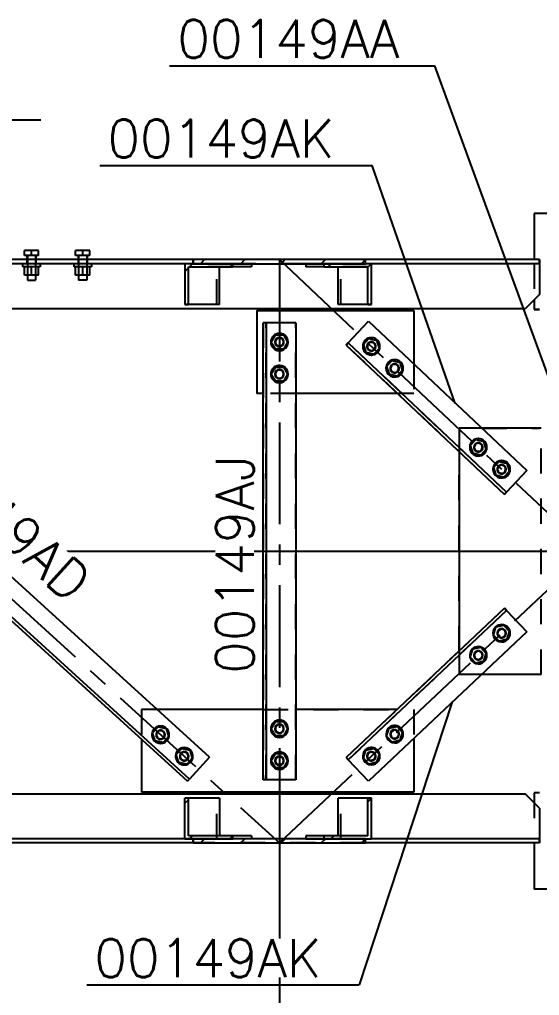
# Model space of a CAD drawing. Header units: millimetres. Extents: x 505 to 1346, y 20403 to 20997.
# Drawn here: x 996.9 to 1037.5, y 20442 to 20518.1 of the extents above; entities that cross this region are included whole.
import ezdxf

# ---------------------------------------------------------------- set-up
doc = ezdxf.new("R2010")
doc.units = ezdxf.units.MM
doc.linetypes.add('CENTER', pattern=[12.7, 7.9375, -1.5875, 1.5875, -1.5875])
doc.linetypes.add('DXK_LINE_DOT2', pattern=[3.9198, 1.9599, -1.9599])
doc.styles.add('RomanS', font='ROMANS__.TTF', dxfattribs={"height": 0.2})

# ---------------------------------------------------------------- blocks, each defined once
blk = doc.blocks.new('Part-110200292-64601 - 64510')
at = {"color": 3, "linetype": 'Continuous'}
for p, q in [((1045.591, 20502.948), (1037.091, 20502.948)), ((1037.091, 20502.948), (1037.091, 20499.348)), ((1045.591, 20502.948), (1045.591, 20502.948)), ((1045.591, 20502.948), (1045.591, 20499.348)), ((1037.091, 20496.22), (1037.091, 20495.448)), ((1045.591, 20496.22), (1045.591, 20495.448)), ((1037.091, 20495.448), (1037.514, 20495.448)), ((1044.849, 20495.448), (1044.837, 20495.448)), ((1045.591, 20495.448), (1045.164, 20495.448)), ((1045.591, 20495.448), (1045.591, 20495.448))]:
    blk.add_line(p, q, dxfattribs=at)
at = {"color": 7, "linetype": 'DXK_LINE_DOT2'}
for p, q in [((1037.091, 20502.948), (1037.091, 20495.448)), ((1045.591, 20495.448), (1045.591, 20502.948)), ((1045.591, 20502.948), (1045.591, 20502.948)), ((1045.164, 20495.448), (1037.514, 20495.448)), ((1045.591, 20495.448), (1045.591, 20495.448))]:
    blk.add_line(p, q, dxfattribs=at)
blk = doc.blocks.new('Part-110200292-64602 - 64510')
at = {"color": 7, "linetype": 'DXK_LINE_DOT2'}
for p, q in [((1045.591, 20502.948), (1037.091, 20502.948)), ((1045.591, 20502.948), (1045.591, 20502.948)), ((1037.514, 20495.448), (1037.091, 20495.448)), ((1045.591, 20495.448), (1045.164, 20495.448)), ((1045.591, 20495.448), (1045.591, 20495.448))]:
    blk.add_line(p, q, dxfattribs=at)
blk = doc.blocks.new('Part-110200292-64555 - 64510')
at = {"linetype": 'Continuous'}
h = blk.add_hatch(dxfattribs=at)
h.set_pattern_fill('', scale=0.7, style=0, pattern_type=0)
h.set_pattern_definition([(45, (1013.5693, 20499.0335), (-1.5715, 1.5715), [])])
h.paths.add_polyline_path([(1013.569, 20498.798), (1013.569, 20499.033), (1009.825, 20499.033), (1009.825, 20495.858), (1010.102, 20495.858), (1010.102, 20498.798)])
at = {"color": 7, "linetype": 'DXK_LINE_DOT2'}
for p, q in [((1015.024, 20499.033), (1009.825, 20499.033)), ((1013.569, 20498.798), (1010.102, 20498.798)), ((1012.332, 20495.858), (1012.332, 20499.033)), ((1010.102, 20495.858), (1009.825, 20495.858))]:
    blk.add_line(p, q, dxfattribs=at)
at = {"color": 3, "linetype": 'Continuous'}
for p, q in [((1013.569, 20499.033), (1009.825, 20499.033)), ((1009.825, 20499.033), (1009.825, 20495.858)), ((1010.102, 20495.858), (1010.102, 20498.798)), ((1010.102, 20498.798), (1013.569, 20498.798)), ((1012.531, 20495.858), (1012.531, 20498.798)), ((1013.569, 20498.798), (1013.569, 20499.033)), ((1015.024, 20498.798), (1013.569, 20498.798)), ((1015.024, 20499.033), (1015.024, 20498.798)), ((1009.825, 20495.858), (1010.102, 20495.858)), ((1012.531, 20495.858), (1010.102, 20495.858))]:
    blk.add_line(p, q, dxfattribs=at)
blk = doc.blocks.new('Part-110200292-64556 - 64510')
at = {"linetype": 'Continuous'}
h = blk.add_hatch(dxfattribs=at)
h.set_pattern_fill('', scale=0.7, style=0, pattern_type=0)
h.set_pattern_definition([(45, (1024.3861, 20499.0335), (-1.5715, 1.5715), [])])
h.paths.add_polyline_path([(1024.386, 20495.858), (1024.386, 20499.033), (1020.678, 20499.033), (1020.678, 20498.798), (1024.112, 20498.798), (1024.112, 20495.858)])
at = {"color": 3, "linetype": 'Continuous'}
for p, q in [((1019.279, 20499.033), (1019.279, 20498.798)), ((1020.678, 20498.798), (1019.279, 20498.798)), ((1024.386, 20499.033), (1020.678, 20499.033)), ((1020.678, 20499.033), (1020.678, 20498.798)), ((1020.678, 20498.798), (1024.112, 20498.798)), ((1021.797, 20495.858), (1021.797, 20498.798)), ((1024.112, 20495.858), (1024.112, 20498.798)), ((1024.386, 20495.858), (1024.386, 20499.033)), ((1024.112, 20495.858), (1021.797, 20495.858)), ((1024.112, 20495.858), (1024.386, 20495.858))]:
    blk.add_line(p, q, dxfattribs=at)
at = {"color": 7, "linetype": 'DXK_LINE_DOT2'}
for p, q in [((1024.386, 20499.033), (1019.279, 20499.033)), ((1024.112, 20498.798), (1020.678, 20498.798)), ((1021.998, 20495.858), (1021.998, 20499.033)), ((1024.386, 20495.858), (1024.112, 20495.858))]:
    blk.add_line(p, q, dxfattribs=at)
blk = doc.blocks.new('Part-110200292-64570 - 64510')
at = {"color": 7, "linetype": 'CENTER'}
blk.add_line((1017.211, 20499.348), (1017.211, 20453.848), dxfattribs=at)
at = {"color": 3, "linetype": 'Continuous'}
for p, q in [((1016.176, 20494.417), (1015.941, 20494.417)), ((1015.941, 20458.76), (1015.941, 20494.417)), ((1016.176, 20494.417), (1016.176, 20458.76)), ((1018.481, 20494.417), (1016.176, 20494.417)), ((1018.481, 20494.417), (1018.481, 20458.76)), ((1016.176, 20458.76), (1015.941, 20458.76)), ((1018.481, 20458.76), (1016.176, 20458.76))]:
    blk.add_line(p, q, dxfattribs=at)
at = {"color": 7, "linetype": 'DXK_LINE_DOT2'}
for p, q in [((1015.941, 20494.417), (1015.941, 20458.76)), ((1016.176, 20458.76), (1016.176, 20494.417)), ((1018.481, 20458.76), (1018.481, 20494.417))]:
    blk.add_line(p, q, dxfattribs=at)
blk = doc.blocks.new('Part-110200292-64582 - 64510')
at = {"color": 7, "linetype": 'CENTER'}
blk.add_line((967.208, 20499.351), (1017.207, 20453.848), dxfattribs=at)
at = {"color": 3, "linetype": 'Continuous'}
for p, q in [((974.382, 20494.538), (972.831, 20492.834)), ((1011.745, 20460.537), (974.382, 20494.538)), ((972.673, 20492.66), (972.831, 20492.834)), ((1010.035, 20458.658), (972.673, 20492.66)), ((1010.193, 20458.832), (972.831, 20492.834)), ((1011.745, 20460.537), (1010.193, 20458.832)), ((1010.035, 20458.658), (1010.193, 20458.832))]:
    blk.add_line(p, q, dxfattribs=at)
blk = doc.blocks.new('Part-110200292-64584 - 64510')
at = {"color": 7, "linetype": 'CENTER'}
blk.add_line((1017.212, 20499.351), (1041.331, 20476.598), dxfattribs=at)
at = {"color": 3, "linetype": 'Continuous'}
for p, q in [((1022.582, 20492.862), (1024.164, 20494.538)), ((1024.164, 20494.538), (1036.514, 20482.889)), ((1022.421, 20492.691), (1022.582, 20492.862)), ((1022.421, 20492.691), (1022.421, 20492.691)), ((1022.421, 20492.691), (1034.771, 20481.041)), ((1022.582, 20492.862), (1022.582, 20492.862)), ((1022.582, 20492.862), (1034.932, 20481.212)), ((1036.514, 20482.889), (1034.932, 20481.212)), ((1034.932, 20481.212), (1034.771, 20481.041)), ((1034.932, 20481.212), (1034.932, 20481.212)), ((1034.771, 20481.041), (1034.771, 20481.041))]:
    blk.add_line(p, q, dxfattribs=at)
at = {"color": 7, "linetype": 'DXK_LINE_DOT2'}
for p, q in [((1022.582, 20492.862), (1022.421, 20492.691)), ((1022.421, 20492.691), (1034.771, 20481.041)), ((1022.582, 20492.862), (1034.932, 20481.212)), ((1034.932, 20481.212), (1034.771, 20481.041))]:
    blk.add_line(p, q, dxfattribs=at)
blk = doc.blocks.new('Part-110200292-64604 - 64510')
at = {"color": 3, "linetype": 'Continuous'}
for p, q in [((1010.474, 20499.348), (973.95, 20499.348)), ((1009.825, 20499.033), (974.594, 20499.033)), ((1037.5, 20499.348), (1023.938, 20499.348)), ((1037.5, 20499.033), (1024.386, 20499.033)), ((1037.5, 20499.033), (1037.5, 20499.348)), ((1037.5, 20499.033), (1037.5, 20499.033)), ((1037.5, 20499.033), (1037.5, 20496.633)), ((1037.5, 20496.633), (1036.416, 20495.538)), ((551.248, 20495.538), (1036.416, 20495.538))]:
    blk.add_line(p, q, dxfattribs=at)
at = {"color": 7, "linetype": 'DXK_LINE_DOT2'}
for p, q in [((1023.938, 20499.348), (1010.474, 20499.348)), ((1019.279, 20499.033), (1015.024, 20499.033)), ((1037.5, 20499.348), (1037.5, 20499.033))]:
    blk.add_line(p, q, dxfattribs=at)
blk = doc.blocks.new('Part-110200292-64770 - 64510')
at = {"color": 7, "linetype": 'DXK_LINE_DOT2'}
for p, q in [((1032.993, 20486.21), (1031.233, 20486.21)), ((1031.233, 20486.21), (1031.233, 20484.379)), ((1031.233, 20486.21), (1031.233, 20486.21)), ((1032.993, 20486.21), (1037.514, 20486.21)), ((1037.644, 20486.21), (1037.514, 20486.21)), ((1037.644, 20466.987), (1037.644, 20486.21)), ((1037.644, 20486.21), (1037.644, 20486.21)), ((1031.233, 20468.818), (1031.233, 20484.379)), ((1031.233, 20468.818), (1031.233, 20466.987)), ((1032.993, 20466.987), (1031.233, 20466.987)), ((1031.233, 20466.987), (1031.233, 20466.987)), ((1037.514, 20466.987), (1032.993, 20466.987)), ((1037.644, 20466.987), (1037.514, 20466.987)), ((1037.644, 20466.987), (1037.644, 20466.987))]:
    blk.add_line(p, q, dxfattribs=at)
at = {"color": 3, "linetype": 'Continuous'}
for p, q in [((1037.514, 20486.21), (1032.993, 20486.21)), ((1031.233, 20484.379), (1031.233, 20468.818)), ((1037.514, 20466.987), (1032.993, 20466.987))]:
    blk.add_line(p, q, dxfattribs=at)
blk = doc.blocks.new('Bolt-110200292-64778 - 64510')
at = {"color": 3, "linetype": 'Continuous'}
for p, q in [((1007.305, 20462.427), (1007.737, 20462.901)), ((1007.737, 20462.901), (1008.363, 20462.764)), ((1007.5, 20461.816), (1007.305, 20462.427)), ((1008.558, 20462.153), (1008.127, 20461.679)), ((1008.363, 20462.764), (1008.558, 20462.153)), ((1008.127, 20461.679), (1007.5, 20461.816)), ((1009.154, 20460.744), (1009.586, 20461.218)), ((1009.349, 20460.133), (1009.154, 20460.744)), ((1009.586, 20461.218), (1010.212, 20461.082)), ((1010.212, 20461.082), (1010.407, 20460.471)), ((1009.975, 20459.996), (1009.349, 20460.133)), ((1010.407, 20460.471), (1009.975, 20459.996))]:
    blk.add_line(p, q, dxfattribs=at)
at = {"color": 3, "linetype": 'DXK_LINE_DOT2'}
for p, q in [((1007.305, 20462.427), (1007.737, 20462.901)), ((1007.737, 20462.901), (1008.363, 20462.764)), ((1007.5, 20461.816), (1007.305, 20462.427)), ((1008.558, 20462.153), (1008.126, 20461.679)), ((1008.363, 20462.764), (1008.558, 20462.153)), ((1008.126, 20461.679), (1007.5, 20461.816)), ((1009.154, 20460.744), (1009.586, 20461.218)), ((1009.349, 20460.133), (1009.154, 20460.744)), ((1009.586, 20461.218), (1010.212, 20461.081)), ((1010.212, 20461.081), (1010.407, 20460.471)), ((1009.975, 20459.997), (1009.349, 20460.133)), ((1010.407, 20460.471), (1009.975, 20459.997))]:
    blk.add_line(p, q, dxfattribs=at)
at = {"color": 3, "linetype": 'Continuous'}
for centre, radius, start, end in [((1007.932, 20462.29), 0.675, 77.69628, 257.69628), ((1007.932, 20462.29), 0.675, 47.69628, 227.69628), ((1007.932, 20462.29), 0.675, 257.69628, 77.69628), ((1007.932, 20462.29), 0.675, 227.69628, 47.69628), ((1007.932, 20462.29), 0.35, 137.69628, 317.69628), ((1007.932, 20462.29), 0.317, 77.69628, 257.69628), ((1007.932, 20462.29), 0.35, 317.69628, 137.69628), ((1007.932, 20462.29), 0.317, 257.69628, 77.69628), ((1009.78, 20460.607), 0.675, 77.69628, 257.69628), ((1009.78, 20460.607), 0.675, 47.69628, 227.69628), ((1009.78, 20460.607), 0.675, 227.69628, 47.69628), ((1009.78, 20460.607), 0.35, 137.69628, 317.69628), ((1009.78, 20460.607), 0.317, 77.69628, 257.69628), ((1009.78, 20460.607), 0.35, 317.69628, 137.69628), ((1009.78, 20460.607), 0.675, 257.69628, 77.69628), ((1009.78, 20460.607), 0.317, 257.69628, 77.69628)]:
    blk.add_arc(centre, radius, start, end, dxfattribs=at)
at = {"color": 3, "linetype": 'DXK_LINE_DOT2'}
for centre, radius, start, end in [((1007.932, 20462.29), 0.35, 119.69628, 299.69628), ((1007.932, 20462.29), 0.317, 47.69628, 227.69628), ((1007.932, 20462.29), 0.317, 227.69628, 47.69628), ((1007.932, 20462.29), 0.35, 299.69628, 119.69628), ((1009.78, 20460.607), 0.35, 119.69628, 299.69628), ((1009.78, 20460.607), 0.317, 47.69628, 227.69628), ((1009.78, 20460.607), 0.317, 227.69628, 47.69628), ((1009.78, 20460.607), 0.35, 299.69628, 119.69628)]:
    blk.add_arc(centre, radius, start, end, dxfattribs=at)
blk = doc.blocks.new('Bolt-110200292-64782 - 64510')
at = {"color": 3, "linetype": 'Continuous'}
for p, q in [((1023.76, 20492.733), (1024.2, 20493.2)), ((1023.76, 20492.733), (1024.2, 20493.2)), ((1023.944, 20492.119), (1023.76, 20492.733)), ((1023.76, 20492.733), (1023.76, 20492.733)), ((1023.76, 20492.733), (1023.944, 20492.119)), ((1024.2, 20493.2), (1024.824, 20493.052)), ((1024.824, 20493.052), (1025.008, 20492.438)), ((1025.008, 20492.438), (1024.824, 20493.052)), ((1024.568, 20491.971), (1023.944, 20492.119)), ((1025.008, 20492.438), (1024.568, 20491.971)), ((1024.568, 20491.971), (1025.008, 20492.438)), ((1025.008, 20492.438), (1025.008, 20492.438)), ((1025.578, 20491.018), (1026.018, 20491.484)), ((1025.578, 20491.018), (1026.018, 20491.484)), ((1025.762, 20490.403), (1025.578, 20491.018)), ((1025.578, 20491.018), (1025.578, 20491.018)), ((1025.578, 20491.018), (1025.762, 20490.403)), ((1026.018, 20491.484), (1026.642, 20491.337)), ((1026.642, 20491.337), (1026.826, 20490.722)), ((1026.826, 20490.722), (1026.642, 20491.337)), ((1026.386, 20490.255), (1025.762, 20490.403)), ((1026.826, 20490.722), (1026.386, 20490.255)), ((1026.386, 20490.255), (1026.826, 20490.722)), ((1026.826, 20490.722), (1026.826, 20490.722))]:
    blk.add_line(p, q, dxfattribs=at)
at = {"color": 3, "linetype": 'DXK_LINE_DOT2'}
for p, q in [((1023.76, 20492.733), (1024.2, 20493.199)), ((1023.944, 20492.119), (1023.76, 20492.733)), ((1023.76, 20492.733), (1023.76, 20492.733)), ((1024.2, 20493.199), (1024.823, 20493.052)), ((1024.823, 20493.052), (1025.007, 20492.438)), ((1024.567, 20491.971), (1023.944, 20492.119)), ((1025.007, 20492.438), (1024.567, 20491.971)), ((1025.007, 20492.438), (1025.007, 20492.438)), ((1025.579, 20491.018), (1026.018, 20491.484)), ((1025.762, 20490.404), (1025.579, 20491.018)), ((1025.579, 20491.018), (1025.579, 20491.018)), ((1026.018, 20491.484), (1026.642, 20491.336)), ((1026.642, 20491.336), (1026.826, 20490.722)), ((1026.386, 20490.256), (1025.762, 20490.404)), ((1026.826, 20490.722), (1026.386, 20490.256)), ((1026.826, 20490.722), (1026.826, 20490.722))]:
    blk.add_line(p, q, dxfattribs=at)
at = {"color": 3, "linetype": 'Continuous'}
for centre, radius, start, end in [((1024.384, 20492.585), 0.675, 76.67123, 256.67123), ((1024.384, 20492.585), 0.675, 46.67123, 226.67123), ((1024.384, 20492.585), 0.675, 226.67123, 46.67123), ((1024.384, 20492.585), 0.35, 136.67123, 316.67123), ((1024.384, 20492.585), 0.317, 76.67123, 256.67123), ((1024.384, 20492.585), 0.35, 316.67123, 136.67123), ((1024.384, 20492.585), 0.675, 256.67123, 76.67123), ((1024.384, 20492.585), 0.317, 256.67123, 76.67123), ((1026.202, 20490.87), 0.675, 76.67123, 256.67123), ((1026.202, 20490.87), 0.675, 46.67123, 226.67123), ((1026.202, 20490.87), 0.675, 226.67123, 46.67123), ((1026.202, 20490.87), 0.35, 136.67123, 316.67123), ((1026.202, 20490.87), 0.317, 76.67123, 256.67123), ((1026.202, 20490.87), 0.35, 316.67123, 136.67123), ((1026.202, 20490.87), 0.675, 256.67123, 76.67123), ((1026.202, 20490.87), 0.317, 256.67123, 76.67123)]:
    blk.add_arc(centre, radius, start, end, dxfattribs=at)
at = {"color": 3, "linetype": 'DXK_LINE_DOT2'}
for centre, radius, start, end in [((1024.384, 20492.585), 0.35, 118.67123, 298.67123), ((1024.384, 20492.585), 0.317, 46.67123, 226.67123), ((1024.384, 20492.585), 0.317, 226.67123, 46.67123), ((1024.384, 20492.585), 0.35, 298.67123, 118.67123), ((1026.202, 20490.87), 0.35, 118.67123, 298.67123), ((1026.202, 20490.87), 0.317, 46.67123, 226.67123), ((1026.202, 20490.87), 0.317, 226.67123, 46.67123), ((1026.202, 20490.87), 0.35, 298.67123, 118.67123)]:
    blk.add_arc(centre, radius, start, end, dxfattribs=at)
blk = doc.blocks.new('Part-110200292-64776 - 64510')
at = {"color": 7, "linetype": 'DXK_LINE_DOT2'}
for p, q in [((1006.432, 20464.26), (1006.432, 20461.938)), ((1007.654, 20464.26), (1006.432, 20464.26)), ((1015.941, 20464.26), (1027.702, 20464.26)), ((1027.702, 20464.26), (1027.702, 20461.996))]:
    blk.add_line(p, q, dxfattribs=at)
at = {"color": 3, "linetype": 'Continuous'}
for p, q in [((1015.941, 20464.26), (1007.654, 20464.26)), ((1026.4, 20464.26), (1018.481, 20464.26)), ((1006.432, 20461.938), (1006.432, 20457.808)), ((1027.702, 20461.996), (1027.702, 20457.808)), ((1027.702, 20457.808), (1006.432, 20457.808))]:
    blk.add_line(p, q, dxfattribs=at)
blk = doc.blocks.new('Part-110200292-64664 - 64510')
at = {"linetype": 'Continuous'}
h = blk.add_hatch(dxfattribs=at)
h.set_pattern_fill('', scale=0.7, style=0, pattern_type=0)
h.set_pattern_definition([(45, (1023.9385, 20499.3485), (-1.57154, 1.57154), [])])
h.paths.add_polyline_path([(1023.938, 20499.033), (1023.938, 20499.348), (1010.474, 20499.348), (1010.474, 20499.033)])
at = {"color": 7, "linetype": 'DXK_LINE_DOT2'}
for p, q in [((1010.474, 20499.348), (1010.474, 20499.033)), ((1023.938, 20499.033), (1023.938, 20499.348))]:
    blk.add_line(p, q, dxfattribs=at)
at = {"color": 3, "linetype": 'Continuous'}
for p, q in [((1010.474, 20499.033), (1010.474, 20499.348)), ((1023.938, 20499.348), (1010.474, 20499.348)), ((1010.474, 20499.033), (1023.938, 20499.033)), ((1023.938, 20499.033), (1023.938, 20499.348))]:
    blk.add_line(p, q, dxfattribs=at)
blk = doc.blocks.new('Part-110200292-64701 - 64510')
at = {"linetype": 'Continuous'}
h = blk.add_hatch(dxfattribs=at)
h.set_pattern_fill('', scale=0.7, style=0, pattern_type=0)
h.set_pattern_definition([(45, (1013.5693, 20454.3985), (-1.5715, 1.5715), [])])
h.paths.add_polyline_path([(1013.569, 20454.163), (1013.569, 20454.398), (1010.102, 20454.398), (1010.102, 20457.338), (1009.825, 20457.338), (1009.825, 20454.163)])
at = {"color": 7, "linetype": 'DXK_LINE_DOT2'}
for p, q in [((1010.102, 20457.338), (1009.825, 20457.338)), ((1012.332, 20454.163), (1012.332, 20457.338)), ((1015.024, 20454.163), (1009.825, 20454.163)), ((1013.569, 20454.398), (1010.102, 20454.398))]:
    blk.add_line(p, q, dxfattribs=at)
at = {"color": 3, "linetype": 'Continuous'}
for p, q in [((1009.825, 20454.163), (1009.825, 20457.338)), ((1010.102, 20457.338), (1009.825, 20457.338)), ((1012.531, 20457.338), (1010.102, 20457.338)), ((1010.102, 20454.398), (1010.102, 20457.338)), ((1012.531, 20457.338), (1012.531, 20454.398)), ((1009.825, 20454.163), (1013.569, 20454.163)), ((1013.569, 20454.398), (1010.102, 20454.398)), ((1015.024, 20454.398), (1013.569, 20454.398)), ((1013.569, 20454.163), (1013.569, 20454.398)), ((1015.024, 20454.398), (1015.024, 20454.163))]:
    blk.add_line(p, q, dxfattribs=at)
blk = doc.blocks.new('Part-110200292-64702 - 64510')
at = {"linetype": 'Continuous'}
h = blk.add_hatch(dxfattribs=at)
h.set_pattern_fill('', scale=0.7, style=0, pattern_type=0)
h.set_pattern_definition([(45, (1024.3861, 20457.3385), (-1.5715, 1.5715), [])])
h.paths.add_polyline_path([(1024.386, 20454.163), (1024.386, 20457.338), (1024.112, 20457.338), (1024.112, 20454.398), (1020.678, 20454.398), (1020.678, 20454.163)])
at = {"color": 3, "linetype": 'Continuous'}
for p, q in [((1021.797, 20454.398), (1021.797, 20457.338)), ((1024.112, 20457.338), (1021.797, 20457.338)), ((1024.112, 20454.398), (1024.112, 20457.338)), ((1024.386, 20457.338), (1024.112, 20457.338)), ((1024.386, 20454.163), (1024.386, 20457.338)), ((1019.279, 20454.398), (1019.279, 20454.163)), ((1020.678, 20454.398), (1019.279, 20454.398)), ((1024.112, 20454.398), (1020.678, 20454.398)), ((1020.678, 20454.398), (1020.678, 20454.163)), ((1020.678, 20454.163), (1024.386, 20454.163))]:
    blk.add_line(p, q, dxfattribs=at)
at = {"color": 7, "linetype": 'DXK_LINE_DOT2'}
for p, q in [((1021.998, 20454.163), (1021.998, 20457.338)), ((1024.386, 20457.338), (1024.112, 20457.338)), ((1019.279, 20454.163), (1024.386, 20454.163)), ((1024.112, 20454.398), (1020.678, 20454.398))]:
    blk.add_line(p, q, dxfattribs=at)
blk = doc.blocks.new('Bolt-110200292-65403 - 64510')
at = {"color": 3, "linetype": 'Continuous'}
for p, q in [((998.412, 20500.073), (997.302, 20500.073)), ((997.302, 20499.663), (997.302, 20500.073)), ((997.302, 20499.663), (997.302, 20500.073)), ((998.412, 20499.663), (997.302, 20499.663)), ((997.507, 20499.663), (997.507, 20499.348)), ((997.539, 20499.663), (997.539, 20499.348)), ((997.857, 20499.663), (997.857, 20500.073)), ((998.174, 20499.663), (998.174, 20499.348)), ((998.207, 20499.663), (998.207, 20499.348)), ((998.412, 20499.663), (998.412, 20500.073)), ((998.412, 20499.663), (998.412, 20500.073)), ((1002.412, 20500.073), (1001.302, 20500.073)), ((1001.302, 20499.663), (1001.302, 20500.073)), ((1001.302, 20499.663), (1001.302, 20500.073)), ((1002.412, 20499.663), (1001.302, 20499.663)), ((1001.507, 20499.663), (1001.507, 20499.348)), ((1001.539, 20499.663), (1001.539, 20499.348)), ((1001.857, 20499.663), (1001.857, 20500.073)), ((1002.174, 20499.663), (1002.174, 20499.348)), ((1002.207, 20499.663), (1002.207, 20499.348)), ((1002.412, 20499.663), (1002.412, 20500.073)), ((1002.412, 20499.663), (1002.412, 20500.073)), ((997.182, 20498.783), (997.182, 20499.033)), ((998.531, 20498.783), (997.182, 20498.783)), ((997.301, 20498.148), (997.301, 20498.783)), ((997.301, 20498.148), (997.301, 20498.783)), ((997.539, 20499.033), (997.539, 20497.758)), ((997.857, 20498.148), (997.857, 20498.783)), ((998.174, 20499.033), (998.174, 20497.758)), ((998.412, 20498.148), (998.412, 20498.783)), ((998.412, 20498.148), (998.412, 20498.783)), ((998.531, 20499.033), (998.531, 20498.783)), ((1001.182, 20498.783), (1001.182, 20499.033)), ((1002.531, 20498.783), (1001.182, 20498.783)), ((1001.301, 20498.148), (1001.301, 20498.783)), ((1001.301, 20498.148), (1001.301, 20498.783)), ((1001.539, 20499.033), (1001.539, 20497.758)), ((1001.857, 20498.148), (1001.857, 20498.783)), ((1002.174, 20499.033), (1002.174, 20497.758)), ((1002.412, 20498.148), (1002.412, 20498.783)), ((1002.412, 20498.148), (1002.412, 20498.783)), ((1002.531, 20499.033), (1002.531, 20498.783)), ((998.412, 20498.148), (997.301, 20498.148)), ((1002.412, 20498.148), (1001.301, 20498.148)), ((997.539, 20497.758), (998.174, 20497.758)), ((1002.174, 20497.758), (1001.539, 20497.758))]:
    blk.add_line(p, q, dxfattribs=at)
at = {"color": 3, "linetype": 'DXK_LINE_DOT2'}
for p, q in [((997.857, 20499.663), (997.857, 20500.073)), ((1001.857, 20499.663), (1001.857, 20500.073)), ((997.507, 20499.033), (997.182, 20499.033)), ((997.507, 20499.348), (997.507, 20499.033)), ((997.524, 20499.348), (997.507, 20499.348)), ((997.507, 20499.033), (997.524, 20499.033)), ((997.524, 20499.348), (997.573, 20499.348)), ((997.524, 20499.033), (997.573, 20499.033)), ((997.539, 20499.348), (997.539, 20499.033)), ((998.207, 20499.348), (997.573, 20499.348)), ((998.531, 20499.033), (997.573, 20499.033)), ((997.857, 20498.148), (997.857, 20498.783)), ((998.174, 20499.348), (998.174, 20499.033)), ((998.207, 20499.348), (998.207, 20499.033)), ((1001.507, 20499.033), (1001.182, 20499.033)), ((1001.507, 20499.348), (1001.507, 20499.033)), ((1001.524, 20499.348), (1001.507, 20499.348)), ((1001.507, 20499.033), (1001.524, 20499.033)), ((1001.524, 20499.348), (1001.573, 20499.348)), ((1001.524, 20499.033), (1001.573, 20499.033)), ((1001.539, 20499.348), (1001.539, 20499.033)), ((1002.207, 20499.348), (1001.573, 20499.348)), ((1002.531, 20499.033), (1001.573, 20499.033)), ((1001.857, 20498.148), (1001.857, 20498.783)), ((1002.174, 20499.348), (1002.174, 20499.033)), ((1002.207, 20499.348), (1002.207, 20499.033))]:
    blk.add_line(p, q, dxfattribs=at)
blk = doc.blocks.new('Part-110200292-64711 - 64510')
at = {"color": 3, "linetype": 'Continuous'}
for p, q in [((1036.416, 20457.658), (551.248, 20457.658)), ((1037.5, 20456.564), (1036.416, 20457.658)), ((1037.5, 20456.564), (1037.5, 20454.163)), ((1010.474, 20453.848), (973.95, 20453.848)), ((1009.825, 20454.163), (974.594, 20454.163)), ((1037.5, 20453.848), (1023.938, 20453.848)), ((1037.5, 20454.163), (1024.386, 20454.163)), ((1037.5, 20453.848), (1037.5, 20454.163)), ((1037.5, 20453.848), (1037.5, 20453.848))]:
    blk.add_line(p, q, dxfattribs=at)
at = {"color": 7, "linetype": 'DXK_LINE_DOT2'}
for p, q in [((1023.938, 20453.848), (1010.474, 20453.848)), ((1019.279, 20454.163), (1015.024, 20454.163)), ((1037.5, 20454.163), (1037.5, 20453.848))]:
    blk.add_line(p, q, dxfattribs=at)
blk = doc.blocks.new('Part-110200292-64727 - 64510')
at = {"linetype": 'Continuous'}
h = blk.add_hatch(dxfattribs=at)
h.set_pattern_fill('', scale=0.7, style=0, pattern_type=0)
h.set_pattern_definition([(45, (1023.9385, 20454.1635), (-1.57154, 1.57154), [])])
h.paths.add_polyline_path([(1023.938, 20453.848), (1023.938, 20454.163), (1010.474, 20454.163), (1010.474, 20453.848)])
at = {"color": 7, "linetype": 'DXK_LINE_DOT2'}
for p, q in [((1010.474, 20454.163), (1010.474, 20453.848)), ((1023.938, 20453.848), (1023.938, 20454.163))]:
    blk.add_line(p, q, dxfattribs=at)
at = {"color": 3, "linetype": 'Continuous'}
for p, q in [((1010.474, 20453.848), (1010.474, 20454.163)), ((1023.938, 20454.163), (1010.474, 20454.163)), ((1010.474, 20453.848), (1023.938, 20453.848)), ((1023.938, 20453.848), (1023.938, 20454.163))]:
    blk.add_line(p, q, dxfattribs=at)
blk = doc.blocks.new('Part-110200292-64729 - 64510')
at = {"color": 3, "linetype": 'Continuous'}
for p, q in [((1037.514, 20457.748), (1037.091, 20457.748)), ((1037.091, 20457.748), (1037.091, 20456.977)), ((1044.849, 20457.748), (1044.837, 20457.748)), ((1045.591, 20457.748), (1045.164, 20457.748)), ((1045.591, 20457.748), (1045.591, 20457.748)), ((1045.591, 20457.748), (1045.591, 20456.977)), ((1037.091, 20453.848), (1037.091, 20450.248)), ((1045.591, 20453.848), (1045.591, 20450.248)), ((1045.591, 20450.248), (1037.091, 20450.248)), ((1045.591, 20450.248), (1045.591, 20450.248))]:
    blk.add_line(p, q, dxfattribs=at)
at = {"color": 7, "linetype": 'DXK_LINE_DOT2'}
for p, q in [((1037.091, 20457.748), (1037.091, 20450.248)), ((1044.837, 20457.748), (1037.514, 20457.748)), ((1045.164, 20457.748), (1044.849, 20457.748)), ((1045.591, 20450.248), (1045.591, 20457.748)), ((1045.591, 20457.748), (1045.591, 20457.748)), ((1045.591, 20450.248), (1045.591, 20450.248))]:
    blk.add_line(p, q, dxfattribs=at)
blk = doc.blocks.new('Part-110200292-64730 - 64510')
at = {"color": 7, "linetype": 'DXK_LINE_DOT2'}
for p, q in [((1037.514, 20457.748), (1037.091, 20457.748)), ((1044.849, 20457.748), (1044.837, 20457.748)), ((1045.591, 20457.748), (1045.164, 20457.748)), ((1045.591, 20457.748), (1045.591, 20457.748)), ((1045.591, 20450.248), (1037.091, 20450.248)), ((1045.591, 20450.248), (1045.591, 20450.248))]:
    blk.add_line(p, q, dxfattribs=at)
blk = doc.blocks.new('Bolt-110200292-64771 - 64510')
at = {"color": 3, "linetype": 'Continuous'}
for p, q in [((1032.109, 20484.857), (1032.549, 20485.324)), ((1032.109, 20484.857), (1032.549, 20485.324)), ((1032.549, 20485.324), (1033.173, 20485.176)), ((1033.173, 20485.176), (1033.357, 20484.562)), ((1033.357, 20484.562), (1033.173, 20485.176)), ((1032.293, 20484.243), (1032.109, 20484.857)), ((1032.109, 20484.857), (1032.109, 20484.857)), ((1032.109, 20484.857), (1032.293, 20484.243)), ((1032.917, 20484.095), (1032.293, 20484.243)), ((1033.357, 20484.562), (1032.917, 20484.095)), ((1032.917, 20484.095), (1033.357, 20484.562)), ((1033.357, 20484.562), (1033.357, 20484.562)), ((1033.927, 20483.142), (1034.367, 20483.609)), ((1033.927, 20483.142), (1034.367, 20483.609)), ((1034.367, 20483.609), (1034.992, 20483.461)), ((1034.992, 20483.461), (1035.176, 20482.846)), ((1035.176, 20482.846), (1034.992, 20483.461)), ((1034.111, 20482.528), (1033.927, 20483.142)), ((1033.927, 20483.142), (1033.927, 20483.142)), ((1033.927, 20483.142), (1034.111, 20482.528)), ((1035.176, 20482.846), (1034.735, 20482.38)), ((1034.735, 20482.38), (1035.176, 20482.846)), ((1035.176, 20482.846), (1035.176, 20482.846)), ((1034.735, 20482.38), (1034.111, 20482.528))]:
    blk.add_line(p, q, dxfattribs=at)
at = {"color": 3, "linetype": 'DXK_LINE_DOT2'}
for p, q in [((1032.109, 20484.857), (1032.549, 20485.323)), ((1032.549, 20485.323), (1033.173, 20485.176)), ((1033.173, 20485.176), (1033.356, 20484.562)), ((1032.293, 20484.243), (1032.109, 20484.857)), ((1032.109, 20484.857), (1032.109, 20484.857)), ((1032.917, 20484.096), (1032.293, 20484.243)), ((1033.356, 20484.562), (1032.917, 20484.096)), ((1033.356, 20484.562), (1033.356, 20484.562)), ((1033.928, 20483.142), (1034.368, 20483.608)), ((1034.368, 20483.608), (1034.991, 20483.46)), ((1034.991, 20483.46), (1035.175, 20482.846)), ((1034.112, 20482.528), (1033.928, 20483.142)), ((1033.928, 20483.142), (1033.928, 20483.142)), ((1035.175, 20482.846), (1034.735, 20482.38)), ((1035.175, 20482.846), (1035.175, 20482.846)), ((1034.735, 20482.38), (1034.112, 20482.528))]:
    blk.add_line(p, q, dxfattribs=at)
at = {"color": 3, "linetype": 'Continuous'}
for centre, radius, start, end in [((1032.733, 20484.71), 0.675, 76.67123, 256.67123), ((1032.733, 20484.71), 0.675, 46.67123, 226.67123), ((1032.733, 20484.71), 0.675, 226.67123, 46.67123), ((1032.733, 20484.71), 0.35, 136.67123, 316.67123), ((1032.733, 20484.71), 0.317, 76.67123, 256.67123), ((1032.733, 20484.71), 0.35, 316.67123, 136.67123), ((1032.733, 20484.71), 0.675, 256.67123, 76.67123), ((1032.733, 20484.71), 0.317, 256.67123, 76.67123), ((1034.551, 20482.994), 0.675, 76.67123, 256.67123), ((1034.551, 20482.994), 0.675, 46.67123, 226.67123), ((1034.551, 20482.994), 0.675, 226.67123, 46.67123), ((1034.551, 20482.994), 0.675, 256.67123, 76.67123), ((1034.551, 20482.994), 0.35, 136.67123, 316.67123), ((1034.551, 20482.994), 0.317, 76.67123, 256.67123), ((1034.551, 20482.994), 0.35, 316.67123, 136.67123), ((1034.551, 20482.994), 0.317, 256.67123, 76.67123)]:
    blk.add_arc(centre, radius, start, end, dxfattribs=at)
at = {"color": 3, "linetype": 'DXK_LINE_DOT2'}
for centre, radius, start, end in [((1032.733, 20484.71), 0.35, 118.67123, 298.67123), ((1032.733, 20484.71), 0.317, 46.67123, 226.67123), ((1032.733, 20484.71), 0.317, 226.67123, 46.67123), ((1032.733, 20484.71), 0.35, 298.67123, 118.67123), ((1034.551, 20482.994), 0.35, 118.67123, 298.67123), ((1034.551, 20482.994), 0.317, 46.67123, 226.67123), ((1034.551, 20482.994), 0.317, 226.67123, 46.67123), ((1034.551, 20482.994), 0.35, 298.67123, 118.67123)]:
    blk.add_arc(centre, radius, start, end, dxfattribs=at)
blk = doc.blocks.new('Part-110200292-64772 - 64510')
at = {"color": 7, "linetype": 'CENTER'}
blk.add_line((1041.331, 20476.598), (1017.212, 20453.846), dxfattribs=at)
at = {"color": 3, "linetype": 'Continuous'}
for p, q in [((1034.771, 20472.156), (1022.421, 20460.506)), ((1034.932, 20471.985), (1022.582, 20460.335)), ((1034.771, 20472.156), (1034.771, 20472.156)), ((1034.771, 20472.156), (1034.932, 20471.985)), ((1034.932, 20471.985), (1034.932, 20471.985)), ((1034.932, 20471.985), (1036.514, 20470.308)), ((1036.514, 20470.308), (1024.164, 20458.658)), ((1022.421, 20460.506), (1022.421, 20460.506)), ((1022.582, 20460.335), (1022.421, 20460.506)), ((1022.582, 20460.335), (1022.582, 20460.335)), ((1024.164, 20458.658), (1022.582, 20460.335))]:
    blk.add_line(p, q, dxfattribs=at)
at = {"color": 7, "linetype": 'DXK_LINE_DOT2'}
for p, q in [((1034.771, 20472.156), (1022.421, 20460.506)), ((1034.932, 20471.985), (1022.582, 20460.335)), ((1034.932, 20471.985), (1034.771, 20472.156)), ((1022.582, 20460.335), (1022.421, 20460.506))]:
    blk.add_line(p, q, dxfattribs=at)
blk = doc.blocks.new('Bolt-110200292-64773 - 64510')
at = {"color": 3, "linetype": 'Continuous'}
for p, q in [((1033.927, 20470.055), (1034.111, 20470.669)), ((1033.927, 20470.055), (1034.111, 20470.669)), ((1034.735, 20470.817), (1034.111, 20470.669)), ((1034.735, 20470.817), (1035.176, 20470.351)), ((1035.176, 20470.351), (1034.735, 20470.817)), ((1034.367, 20469.588), (1033.927, 20470.055)), ((1033.927, 20470.055), (1033.927, 20470.055)), ((1033.927, 20470.055), (1034.367, 20469.588)), ((1034.992, 20469.736), (1034.367, 20469.588)), ((1035.176, 20470.351), (1034.992, 20469.736)), ((1034.992, 20469.736), (1035.176, 20470.351)), ((1035.176, 20470.351), (1035.176, 20470.351)), ((1032.109, 20468.34), (1032.293, 20468.954)), ((1032.109, 20468.34), (1032.293, 20468.954)), ((1032.917, 20469.102), (1032.293, 20468.954)), ((1032.917, 20469.102), (1033.357, 20468.635)), ((1033.357, 20468.635), (1032.917, 20469.102)), ((1032.549, 20467.873), (1032.109, 20468.34)), ((1032.109, 20468.34), (1032.109, 20468.34)), ((1032.109, 20468.34), (1032.549, 20467.873)), ((1033.357, 20468.635), (1033.173, 20468.021)), ((1033.173, 20468.021), (1033.357, 20468.635)), ((1033.357, 20468.635), (1033.357, 20468.635)), ((1033.173, 20468.021), (1032.549, 20467.873))]:
    blk.add_line(p, q, dxfattribs=at)
at = {"color": 3, "linetype": 'DXK_LINE_DOT2'}
for p, q in [((1033.928, 20470.055), (1034.112, 20470.669)), ((1034.735, 20470.817), (1034.112, 20470.669)), ((1034.735, 20470.817), (1035.175, 20470.351)), ((1034.368, 20469.589), (1033.928, 20470.055)), ((1033.928, 20470.055), (1033.928, 20470.055)), ((1034.991, 20469.737), (1034.368, 20469.589)), ((1035.175, 20470.351), (1034.991, 20469.737)), ((1035.175, 20470.351), (1035.175, 20470.351)), ((1032.109, 20468.34), (1032.293, 20468.954)), ((1032.917, 20469.101), (1032.293, 20468.954)), ((1032.917, 20469.101), (1033.356, 20468.635)), ((1032.549, 20467.873), (1032.109, 20468.34)), ((1032.109, 20468.34), (1032.109, 20468.34)), ((1033.356, 20468.635), (1033.173, 20468.021)), ((1033.356, 20468.635), (1033.356, 20468.635)), ((1033.173, 20468.021), (1032.549, 20467.873))]:
    blk.add_line(p, q, dxfattribs=at)
at = {"color": 3, "linetype": 'Continuous'}
for centre, radius, start, end in [((1034.551, 20470.203), 0.675, 133.32877, 313.32877), ((1034.551, 20470.203), 0.675, 343.32877, 163.32877), ((1034.551, 20470.203), 0.675, 313.32877, 133.32877), ((1034.551, 20470.203), 0.35, 43.32877, 223.32877), ((1034.551, 20470.203), 0.317, 343.32877, 163.32877), ((1034.551, 20470.203), 0.675, 163.32877, 343.32877), ((1034.551, 20470.203), 0.317, 163.32877, 343.32877), ((1034.551, 20470.203), 0.35, 223.32877, 43.32877), ((1032.733, 20468.487), 0.675, 133.32877, 313.32877), ((1032.733, 20468.487), 0.675, 343.32877, 163.32877), ((1032.733, 20468.487), 0.675, 313.32877, 133.32877), ((1032.733, 20468.487), 0.675, 163.32877, 343.32877), ((1032.733, 20468.487), 0.35, 43.32877, 223.32877), ((1032.733, 20468.487), 0.317, 163.32877, 343.32877), ((1032.733, 20468.487), 0.317, 343.32877, 163.32877), ((1032.733, 20468.487), 0.35, 223.32877, 43.32877)]:
    blk.add_arc(centre, radius, start, end, dxfattribs=at)
at = {"color": 3, "linetype": 'DXK_LINE_DOT2'}
for centre, radius, start, end in [((1034.551, 20470.203), 0.35, 25.32877, 205.32877), ((1034.551, 20470.203), 0.317, 313.32877, 133.32877), ((1034.551, 20470.203), 0.317, 133.32877, 313.32877), ((1034.551, 20470.203), 0.35, 205.32877, 25.32877), ((1032.733, 20468.487), 0.35, 25.32877, 205.32877), ((1032.733, 20468.487), 0.317, 133.32877, 313.32877), ((1032.733, 20468.487), 0.35, 205.32877, 25.32877), ((1032.733, 20468.487), 0.317, 313.32877, 133.32877)]:
    blk.add_arc(centre, radius, start, end, dxfattribs=at)
blk = doc.blocks.new('Bolt-110200292-64777 - 64510')
at = {"color": 3, "linetype": 'Continuous'}
for p, q in [((1016.569, 20462.76), (1016.89, 20463.315)), ((1016.89, 20463.315), (1017.531, 20463.315)), ((1017.531, 20463.315), (1017.852, 20462.76)), ((1016.89, 20462.204), (1016.569, 20462.76)), ((1017.531, 20462.204), (1016.89, 20462.204)), ((1017.852, 20462.76), (1017.531, 20462.204)), ((1016.569, 20460.26), (1016.89, 20460.815)), ((1016.89, 20460.815), (1017.531, 20460.815)), ((1017.531, 20460.815), (1017.852, 20460.26)), ((1016.89, 20459.704), (1016.569, 20460.26)), ((1017.852, 20460.26), (1017.531, 20459.704)), ((1017.531, 20459.704), (1016.89, 20459.704))]:
    blk.add_line(p, q, dxfattribs=at)
at = {"color": 3, "linetype": 'DXK_LINE_DOT2'}
for p, q in [((1016.57, 20462.76), (1016.89, 20463.315)), ((1016.89, 20463.315), (1017.531, 20463.315)), ((1017.531, 20463.315), (1017.852, 20462.76)), ((1016.89, 20462.205), (1016.57, 20462.76)), ((1017.531, 20462.205), (1016.89, 20462.205)), ((1017.852, 20462.76), (1017.531, 20462.205)), ((1016.57, 20460.26), (1016.89, 20460.815)), ((1016.89, 20460.815), (1017.531, 20460.815)), ((1017.531, 20460.815), (1017.852, 20460.26)), ((1016.89, 20459.705), (1016.57, 20460.26)), ((1017.852, 20460.26), (1017.531, 20459.705)), ((1017.531, 20459.705), (1016.89, 20459.705))]:
    blk.add_line(p, q, dxfattribs=at)
at = {"color": 3, "linetype": 'Continuous'}
for centre, radius, start, end in [((1017.211, 20462.76), 0.675, 30, 210), ((1017.211, 20462.76), 0.675, 0, 180), ((1017.211, 20462.76), 0.675, 210, 30), ((1017.211, 20462.76), 0.35, 90, 270), ((1017.211, 20462.76), 0.317, 30, 210), ((1017.211, 20462.76), 0.317, 210, 30), ((1017.211, 20462.76), 0.35, 270, 90), ((1017.211, 20462.76), 0.675, 180, 0), ((1017.211, 20460.26), 0.675, 30, 210), ((1017.211, 20460.26), 0.675, 0, 180), ((1017.211, 20460.26), 0.675, 210, 30), ((1017.211, 20460.26), 0.35, 90, 270), ((1017.211, 20460.26), 0.317, 30, 210), ((1017.211, 20460.26), 0.35, 270, 90), ((1017.211, 20460.26), 0.675, 180, 0), ((1017.211, 20460.26), 0.317, 210, 30)]:
    blk.add_arc(centre, radius, start, end, dxfattribs=at)
at = {"color": 3, "linetype": 'DXK_LINE_DOT2'}
for centre, radius, start, end in [((1017.211, 20462.76), 0.35, 72, 252), ((1017.211, 20462.76), 0.317, 0, 180), ((1017.211, 20462.76), 0.35, 252, 72), ((1017.211, 20462.76), 0.317, 180, 0), ((1017.211, 20460.26), 0.35, 72, 252), ((1017.211, 20460.26), 0.317, 0, 180), ((1017.211, 20460.26), 0.35, 252, 72), ((1017.211, 20460.26), 0.317, 180, 0)]:
    blk.add_arc(centre, radius, start, end, dxfattribs=at)
blk = doc.blocks.new('Bolt-110200292-64779 - 64510')
at = {"color": 3, "linetype": 'Continuous'}
for p, q in [((1025.762, 20462.794), (1026.386, 20462.942)), ((1026.386, 20462.942), (1026.826, 20462.475)), ((1026.826, 20462.475), (1026.386, 20462.942)), ((1025.578, 20462.179), (1025.762, 20462.794)), ((1025.578, 20462.179), (1025.762, 20462.794)), ((1026.018, 20461.713), (1025.578, 20462.179)), ((1025.578, 20462.179), (1025.578, 20462.179)), ((1025.578, 20462.179), (1026.018, 20461.713)), ((1026.826, 20462.475), (1026.642, 20461.86)), ((1026.642, 20461.86), (1026.826, 20462.475)), ((1026.826, 20462.475), (1026.826, 20462.475)), ((1026.642, 20461.86), (1026.018, 20461.713)), ((1023.76, 20460.464), (1023.944, 20461.078)), ((1023.76, 20460.464), (1023.944, 20461.078)), ((1023.944, 20461.078), (1024.568, 20461.226)), ((1024.568, 20461.226), (1025.008, 20460.759)), ((1025.008, 20460.759), (1024.568, 20461.226)), ((1025.008, 20460.759), (1024.824, 20460.145)), ((1024.824, 20460.145), (1025.008, 20460.759)), ((1025.008, 20460.759), (1025.008, 20460.759)), ((1024.2, 20459.997), (1023.76, 20460.464)), ((1023.76, 20460.464), (1023.76, 20460.464)), ((1023.76, 20460.464), (1024.2, 20459.997)), ((1024.824, 20460.145), (1024.2, 20459.997))]:
    blk.add_line(p, q, dxfattribs=at)
at = {"color": 3, "linetype": 'DXK_LINE_DOT2'}
for p, q in [((1025.762, 20462.793), (1026.386, 20462.941)), ((1026.386, 20462.941), (1026.826, 20462.475)), ((1025.579, 20462.179), (1025.762, 20462.793)), ((1026.018, 20461.713), (1025.579, 20462.179)), ((1025.579, 20462.179), (1025.579, 20462.179)), ((1026.826, 20462.475), (1026.642, 20461.861)), ((1026.826, 20462.475), (1026.826, 20462.475)), ((1026.642, 20461.861), (1026.018, 20461.713)), ((1023.76, 20460.464), (1023.944, 20461.078)), ((1023.944, 20461.078), (1024.567, 20461.226)), ((1024.567, 20461.226), (1025.007, 20460.759)), ((1025.007, 20460.759), (1024.823, 20460.145)), ((1025.007, 20460.759), (1025.007, 20460.759)), ((1024.2, 20459.998), (1023.76, 20460.464)), ((1023.76, 20460.464), (1023.76, 20460.464)), ((1024.823, 20460.145), (1024.2, 20459.998))]:
    blk.add_line(p, q, dxfattribs=at)
at = {"color": 3, "linetype": 'Continuous'}
for centre, radius, start, end in [((1026.202, 20462.327), 0.675, 343.32877, 163.32877), ((1026.202, 20462.327), 0.675, 313.32877, 133.32877), ((1026.202, 20462.327), 0.675, 133.32877, 313.32877), ((1026.202, 20462.327), 0.675, 163.32877, 343.32877), ((1026.202, 20462.327), 0.35, 43.32877, 223.32877), ((1026.202, 20462.327), 0.317, 163.32877, 343.32877), ((1026.202, 20462.327), 0.317, 343.32877, 163.32877), ((1026.202, 20462.327), 0.35, 223.32877, 43.32877), ((1024.384, 20460.612), 0.675, 133.32877, 313.32877), ((1024.384, 20460.612), 0.675, 163.32877, 343.32877), ((1024.384, 20460.612), 0.675, 343.32877, 163.32877), ((1024.384, 20460.612), 0.675, 313.32877, 133.32877), ((1024.384, 20460.612), 0.35, 43.32877, 223.32877), ((1024.384, 20460.612), 0.317, 163.32877, 343.32877), ((1024.384, 20460.612), 0.317, 343.32877, 163.32877), ((1024.384, 20460.612), 0.35, 223.32877, 43.32877)]:
    blk.add_arc(centre, radius, start, end, dxfattribs=at)
at = {"color": 3, "linetype": 'DXK_LINE_DOT2'}
for centre, radius, start, end in [((1026.202, 20462.327), 0.35, 25.32877, 205.32877), ((1026.202, 20462.327), 0.317, 133.32877, 313.32877), ((1026.202, 20462.327), 0.35, 205.32877, 25.32877), ((1026.202, 20462.327), 0.317, 313.32877, 133.32877), ((1024.384, 20460.612), 0.35, 25.32877, 205.32877), ((1024.384, 20460.612), 0.317, 133.32877, 313.32877), ((1024.384, 20460.612), 0.35, 205.32877, 25.32877), ((1024.384, 20460.612), 0.317, 313.32877, 133.32877)]:
    blk.add_arc(centre, radius, start, end, dxfattribs=at)
blk = doc.blocks.new('Part-110200292-64780 - 64510')
at = {"color": 3, "linetype": 'Continuous'}
for p, q in [((1015.441, 20495.388), (1027.702, 20495.388)), ((1015.441, 20495.388), (1015.441, 20488.917)), ((1027.702, 20495.388), (1027.702, 20491.201)), ((1015.941, 20488.917), (1015.441, 20488.917)), ((1026.422, 20488.917), (1018.481, 20488.917))]:
    blk.add_line(p, q, dxfattribs=at)
at = {"color": 7, "linetype": 'DXK_LINE_DOT2'}
for p, q in [((1027.702, 20491.201), (1027.702, 20488.917)), ((1018.481, 20488.917), (1015.941, 20488.917)), ((1027.702, 20488.917), (1026.422, 20488.917))]:
    blk.add_line(p, q, dxfattribs=at)
blk = doc.blocks.new('Bolt-110200292-64781 - 64510')
at = {"color": 3, "linetype": 'Continuous'}
for p, q in [((1016.569, 20492.917), (1016.89, 20493.472)), ((1016.89, 20493.472), (1017.531, 20493.472)), ((1017.531, 20493.472), (1017.852, 20492.917)), ((1016.89, 20492.361), (1016.569, 20492.917)), ((1017.852, 20492.917), (1017.531, 20492.361)), ((1017.531, 20492.361), (1016.89, 20492.361)), ((1016.569, 20490.417), (1016.89, 20490.972)), ((1016.89, 20489.861), (1016.569, 20490.417)), ((1016.89, 20490.972), (1017.531, 20490.972)), ((1017.531, 20490.972), (1017.852, 20490.417)), ((1017.852, 20490.417), (1017.531, 20489.861)), ((1017.531, 20489.861), (1016.89, 20489.861))]:
    blk.add_line(p, q, dxfattribs=at)
at = {"color": 3, "linetype": 'DXK_LINE_DOT2'}
for p, q in [((1016.57, 20492.917), (1016.89, 20493.472)), ((1016.89, 20493.472), (1017.531, 20493.472)), ((1017.531, 20493.472), (1017.852, 20492.917)), ((1016.89, 20492.362), (1016.57, 20492.917)), ((1017.852, 20492.917), (1017.531, 20492.362)), ((1017.531, 20492.362), (1016.89, 20492.362)), ((1016.57, 20490.417), (1016.89, 20490.972)), ((1016.89, 20489.862), (1016.57, 20490.417)), ((1016.89, 20490.972), (1017.531, 20490.972)), ((1017.531, 20490.972), (1017.852, 20490.417)), ((1017.852, 20490.417), (1017.531, 20489.862)), ((1017.531, 20489.862), (1016.89, 20489.862))]:
    blk.add_line(p, q, dxfattribs=at)
at = {"color": 3, "linetype": 'Continuous'}
for centre, radius, start, end in [((1017.211, 20492.917), 0.675, 30, 210), ((1017.211, 20492.917), 0.675, 0, 180), ((1017.211, 20492.917), 0.675, 180, 0), ((1017.211, 20492.917), 0.675, 210, 30), ((1017.211, 20492.917), 0.35, 90, 270), ((1017.211, 20492.917), 0.317, 30, 210), ((1017.211, 20492.917), 0.317, 210, 30), ((1017.211, 20492.917), 0.35, 270, 90), ((1017.211, 20490.417), 0.675, 30, 210), ((1017.211, 20490.417), 0.675, 0, 180), ((1017.211, 20490.417), 0.675, 180, 0), ((1017.211, 20490.417), 0.675, 210, 30), ((1017.211, 20490.417), 0.35, 90, 270), ((1017.211, 20490.417), 0.317, 30, 210), ((1017.211, 20490.417), 0.317, 210, 30), ((1017.211, 20490.417), 0.35, 270, 90)]:
    blk.add_arc(centre, radius, start, end, dxfattribs=at)
at = {"color": 3, "linetype": 'DXK_LINE_DOT2'}
for centre, radius, start, end in [((1017.211, 20492.917), 0.35, 72, 252), ((1017.211, 20492.917), 0.317, 0, 180), ((1017.211, 20492.917), 0.317, 180, 0), ((1017.211, 20492.917), 0.35, 252, 72), ((1017.211, 20490.417), 0.35, 72, 252), ((1017.211, 20490.417), 0.317, 0, 180), ((1017.211, 20490.417), 0.317, 180, 0), ((1017.211, 20490.417), 0.35, 252, 72)]:
    blk.add_arc(centre, radius, start, end, dxfattribs=at)
blk = doc.blocks.new('StraightDimension-110200292-69598 - 64510')
at = {"color": 7, "linetype": 'Continuous'}
blk.add_line((546.338, 20476.598), (1160.942, 20476.598), dxfattribs=at)
blk = doc.blocks.new('StraightDimension-110200292-69627 - 64510')
at = {"color": 7, "linetype": 'Continuous'}
for p, q in [((967.21, 20453.848), (967.21, 20433.601)), ((1017.207, 20453.848), (1017.207, 20433.601)), ((968.41, 20436.801), (966.01, 20434.401)), ((1016.007, 20434.401), (1018.407, 20436.801)), ((967.21, 20435.601), (1017.207, 20435.601))]:
    blk.add_line(p, q, dxfattribs=at)
at = {"color": 0}
blk.add_wipeout([(997.484, 20436.201), (997.484, 20439.701), (986.933, 20439.701), (986.933, 20436.201)], dxfattribs=at)
at = {"color": 3, "style": 'RomanS'}
blk.add_text('1000', height=2.4772, dxfattribs=at).set_placement((987.433, 20436.701))
blk = doc.blocks.new('StraightDimension-110200292-69599 - 64510')
at = {"color": 7, "linetype": 'Continuous'}
blk.add_line((546.338, 20476.598), (1160.942, 20476.598), dxfattribs=at)
blk = doc.blocks.new('StraightDimension-110200292-69626 - 64510')
at = {"color": 7, "linetype": 'Continuous'}
for p, q in [((1017.207, 20453.848), (1017.207, 20433.601)), ((1041.341, 20450.248), (1041.341, 20433.601)), ((1018.407, 20436.801), (1016.007, 20434.401)), ((1040.141, 20434.401), (1042.541, 20436.801)), ((1017.207, 20435.601), (1041.341, 20435.601))]:
    blk.add_line(p, q, dxfattribs=at)
at = {"color": 0}
blk.add_wipeout([(1033.356, 20436.201), (1033.356, 20439.701), (1025.193, 20439.701), (1025.193, 20436.201)], dxfattribs=at)
at = {"color": 3, "style": 'RomanS'}
blk.add_text('483', height=2.4772, dxfattribs=at).set_placement((1025.693, 20436.701))
blk = doc.blocks.new('Mark-110200292-70280 - 64510')
at = {"color": 0}
blk.add_wipeout([(1002.376, 20470.971), (1004.395, 20473.189), (989.665, 20486.594), (987.646, 20484.375)], dxfattribs=at)
blk.add_wipeout([(1002.376, 20470.971), (1004.395, 20473.189), (989.665, 20486.594), (987.646, 20484.375)], dxfattribs=at)
at = {"color": 6, "style": 'RomanS'}
blk.add_text('00149AD', height=2.9727, rotation=-42.30147, dxfattribs=at).set_placement((987.646, 20484.375))
blk = doc.blocks.new('Mark-110200292-70898 - 64510')
at = {"color": 7, "linetype": 'Continuous'}
for p, q in [((972.288, 20502.853), (977.898, 20510.259)), ((977.898, 20510.259), (998.592, 20510.259))]:
    blk.add_line(p, q, dxfattribs=at)
at = {"color": 0}
blk.add_wipeout([(997.992, 20510.859), (997.992, 20513.859), (978.498, 20513.859), (978.498, 20510.859)], dxfattribs=at)
blk.add_wipeout([(997.992, 20510.859), (997.992, 20513.859), (978.498, 20513.859), (978.498, 20510.859)], dxfattribs=at)
at = {"color": 6, "style": 'RomanS'}
blk.add_text('00149AV', height=2.9727, dxfattribs=at).set_placement((978.498, 20510.859))
blk = doc.blocks.new('Mark-110200292-70269 - 64510')
at = {"color": 0}
blk.add_wipeout([(1015.219, 20486.254), (1012.219, 20486.254), (1012.219, 20467.038), (1015.219, 20467.038)], dxfattribs=at)
blk.add_wipeout([(1015.219, 20486.254), (1012.219, 20486.254), (1012.219, 20467.038), (1015.219, 20467.038)], dxfattribs=at)
at = {"color": 6, "style": 'RomanS'}
blk.add_text('00149AJ', height=2.9727, rotation=90.00021, dxfattribs=at).set_placement((1015.219, 20467.038))
blk = doc.blocks.new('Mark-110200292-70761 - 64510')
at = {"color": 7, "linetype": 'Continuous'}
for p in [(1003.187, 20506.704), (1030.919, 20488.133)]:
    blk.add_line(p, (1024.443, 20506.704), dxfattribs=at)
at = {"color": 0}
blk.add_wipeout([(1023.843, 20507.304), (1023.843, 20510.304), (1003.787, 20510.304), (1003.787, 20507.304)], dxfattribs=at)
blk.add_wipeout([(1023.843, 20507.304), (1023.843, 20510.304), (1003.787, 20510.304), (1003.787, 20507.304)], dxfattribs=at)
at = {"color": 6, "style": 'RomanS'}
blk.add_text('00149AK', height=2.9727, dxfattribs=at).set_placement((1003.787, 20507.304))
blk = doc.blocks.new('Mark-110200292-70763 - 64510')
at = {"color": 7, "linetype": 'Continuous'}
for p in [(1030.691, 20464.849), (1002.167, 20442.777)]:
    blk.add_line(p, (1023.424, 20442.777), dxfattribs=at)
at = {"color": 0}
blk.add_wipeout([(1022.824, 20443.377), (1022.824, 20446.377), (1002.767, 20446.377), (1002.767, 20443.377)], dxfattribs=at)
blk.add_wipeout([(1022.824, 20443.377), (1022.824, 20446.377), (1002.767, 20446.377), (1002.767, 20443.377)], dxfattribs=at)
at = {"color": 6, "style": 'RomanS'}
blk.add_text('00149AK', height=2.9727, dxfattribs=at).set_placement((1002.767, 20443.377))
blk = doc.blocks.new('Mark-110200292-70833 - 64510')
at = {"color": 7, "linetype": 'Continuous'}
for p in [(1008.639, 20514.48), (1039.739, 20486.005)]:
    blk.add_line(p, (1029.333, 20514.48), dxfattribs=at)
at = {"color": 0}
blk.add_wipeout([(1028.733, 20515.08), (1028.733, 20518.08), (1009.239, 20518.08), (1009.239, 20515.08)], dxfattribs=at)
blk.add_wipeout([(1028.733, 20515.08), (1028.733, 20518.08), (1009.239, 20518.08), (1009.239, 20515.08)], dxfattribs=at)
at = {"color": 6, "style": 'RomanS'}
blk.add_text('00149AA', height=2.9727, dxfattribs=at).set_placement((1009.239, 20515.08))

msp = doc.modelspace()

# ---------------------------------------------------------------- block references
for name in ['Mark-110200292-70898 - 64510', 'Part-110200292-64601 - 64510', 'Part-110200292-64602 - 64510', 'Bolt-110200292-65403 - 64510', 'Part-110200292-64604 - 64510', 'Part-110200292-64582 - 64510', 'Part-110200292-64555 - 64510', 'Part-110200292-64664 - 64510', 'Part-110200292-64570 - 64510', 'Part-110200292-64584 - 64510', 'Part-110200292-64556 - 64510', 'Part-110200292-64780 - 64510', 'Bolt-110200292-64781 - 64510', 'Bolt-110200292-64782 - 64510', 'Part-110200292-64770 - 64510', 'Bolt-110200292-64771 - 64510', 'Part-110200292-64772 - 64510', 'Bolt-110200292-64773 - 64510', 'Part-110200292-64776 - 64510', 'Bolt-110200292-64778 - 64510', 'Bolt-110200292-64777 - 64510', 'Bolt-110200292-64779 - 64510', 'Part-110200292-64711 - 64510', 'Part-110200292-64729 - 64510', 'Part-110200292-64730 - 64510', 'Part-110200292-64701 - 64510', 'Part-110200292-64702 - 64510', 'Part-110200292-64727 - 64510']:
    msp.add_blockref(name, (0, 0))

# ---------------------------------------------------------------- next in the draw order: block references
for name in ['StraightDimension-110200292-69598 - 64510', 'StraightDimension-110200292-69627 - 64510']:
    msp.add_blockref(name, (0, 0))

# ---------------------------------------------------------------- next in the draw order: block references
for name in ['Mark-110200292-70761 - 64510', 'StraightDimension-110200292-69599 - 64510']:
    msp.add_blockref(name, (0, 0))

# ---------------------------------------------------------------- next in the draw order: block references
for name in ['Mark-110200292-70280 - 64510', 'Mark-110200292-70269 - 64510', 'StraightDimension-110200292-69626 - 64510']:
    msp.add_blockref(name, (0, 0))

# ---------------------------------------------------------------- next in the draw order: block references
for name in ['Mark-110200292-70833 - 64510', 'Mark-110200292-70763 - 64510']:
    msp.add_blockref(name, (0, 0))

doc.saveas('drawing.dxf')
